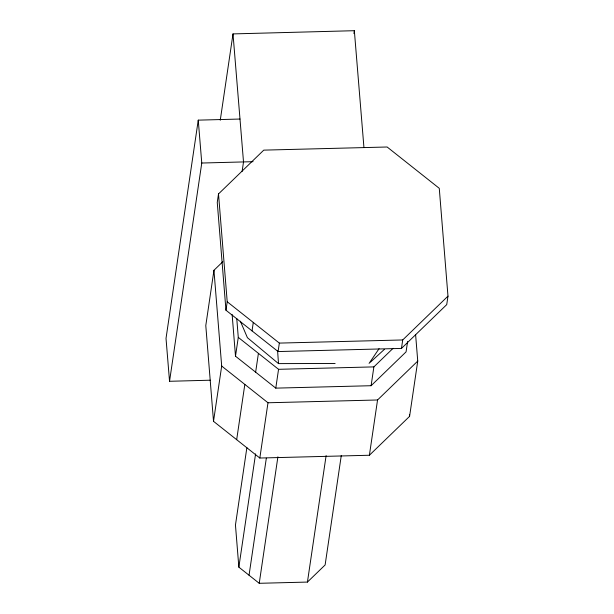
<?xml version="1.0" encoding="UTF-8"?>
<svg xmlns="http://www.w3.org/2000/svg" width="614" height="614" viewBox="0 0 614 614"><rect width="100%" height="100%" fill="white"/><g stroke="black" fill="none" stroke-linecap="round" stroke-linejoin="round"><path stroke-width="0.92" d="M239.997 119.039L198.253 120.144L166.018 338.398L169.541 381.286L210.341 380.204M169.541 381.286L201.768 163.032L198.253 120.144M220.257 120.26L233.005 33.908L354.347 30.7L363.918 147.253M218.507 193.932L217.256 202.39L225.967 310.224L278.096 351.553L401.472 348.414L446.731 304.613L447.982 296.155L439.271 188.321L387.135 146.999L263.767 150.131L218.507 193.932L227.211 301.766L225.967 310.224M222.805 261.725L213.948 270.298L205.79 325.566L213.518 421.327L259.822 458.036L369.39 455.25L409.584 416.353L417.743 361.078L415.601 334.53M242.116 171.413L243.512 161.927L233.005 33.908M213.518 421.327L221.685 366.059L213.948 270.298M407.604 341.514L406.069 351.868L371.102 385.715L275.778 388.132L235.5 356.204L238.278 337.378L236.751 318.443M252.032 330.885L253.283 322.427M236.674 439.685L244.832 384.41M255.639 372.168L258.417 353.349M246.882 447.614L235.454 525.016L238.854 567.152L259.231 583.3L307.437 582.072L325.121 564.957L341.292 455.465M238.854 567.152L255.585 453.884M259.822 458.036L267.988 402.769L221.685 366.059M278.096 351.553L279.347 343.096L227.211 301.766M275.778 388.132L278.556 369.313L238.278 337.378M249.046 575.226L266.33 458.182M259.231 583.3L277.904 456.816M353.925 33.547L354.347 30.7M307.437 582.072L326.118 455.596M371.102 385.715L373.88 366.888L393.083 348.315M369.39 455.25L377.549 399.983L417.743 361.078M401.472 348.414L402.715 339.956L447.982 296.155M369.091 363.388L379.084 348.652M370.48 362.114L384.364 349.397M201.768 163.032L253.068 161.674M279.347 343.096L402.715 339.956M278.556 369.313L373.88 366.888M267.988 402.769L377.549 399.983M240.366 321.199L247.404 337.685L278.503 363.611L335.121 363.473M409.431 414.45L409.584 416.353M232.138 314.545L235.5 356.204M277.574 350.371L278.503 363.611"/></g></svg>
